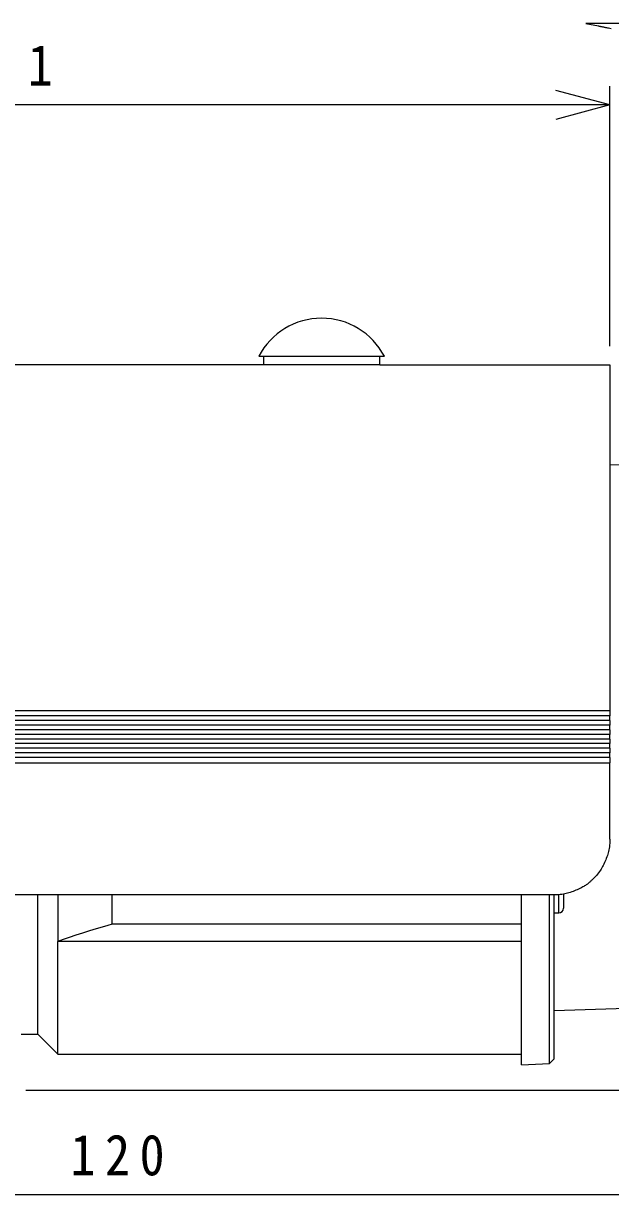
# Model space of a CAD drawing. Units: millimetres on the paper, scale 1:2. Extents: x -142 to 142, y -98 to 91.
# Drawn here: x -39.4 to -7.9, y -29.4 to 33.6 of the extents above; entities that cross this region are included whole.
import ezdxf

# ---------------------------------------------------------------- set-up
doc = ezdxf.new("R2010")
doc.units = ezdxf.units.MM
doc.layers.add('0-0_0', color=4, linetype='Continuous')
doc.styles.add('ＭＳ ゴシック', font='')
doc.styles.get('ＭＳ ゴシック').set_extended_font_data('MS Gothic')

msp = doc.modelspace()

# ---------------------------------------------------------------- linework, layer by layer
at = {"layer": '0-0_0'}
for p, q in [((-9.217, 33.598), (-8.528, 33.46)), ((9.668, 33.598), (-9.217, 33.598)), ((-7.923, 29.216), (-10.821, 29.992)), ((-7.923, 16.242), (-7.923, 30.216)), ((-7.923, 29.216), (-73.423, 29.216)), ((-7.923, 29.216), (-10.821, 28.439)), ((-20.293, 15.242), (-73.423, 15.242)), ((-26.793, 15.697), (-20.043, 15.697)), ((-26.543, 15.697), (-26.543, 15.242)), ((-20.293, 15.242), (-20.293, 15.697)), ((-20.293, 15.242), (-7.923, 15.242)), ((-7.923, 15.242), (-7.923, -3.358)), ((-5.152, 9.783), (-7.923, 9.871)), ((-7.923, -3.358), (-68.854, -3.358)), ((-7.923, -3.358), (-7.923, -3.637)), ((-7.923, -3.887), (-7.923, -3.637)), ((-7.923, -3.887), (-68.724, -3.887)), ((-7.923, -4.385), (-68.602, -4.385)), ((-7.923, -3.887), (-7.923, -4.135)), ((-7.923, -4.385), (-7.923, -4.135)), ((-7.923, -4.385), (-7.923, -4.633)), ((-7.923, -4.883), (-68.48, -4.883)), ((-7.923, -4.883), (-7.923, -4.633)), ((-7.923, -4.883), (-7.923, -5.131)), ((-7.923, -5.381), (-68.358, -5.381)), ((-7.923, -5.381), (-7.923, -5.131)), ((-7.923, -5.381), (-7.923, -5.628)), ((-7.923, -5.878), (-7.923, -5.628)), ((-7.923, -5.878), (-68.235, -5.878)), ((-68.167, -6.158), (-7.923, -6.158)), ((-7.923, -5.878), (-7.923, -6.158)), ((-7.923, -10.258), (-7.923, -6.158)), ((-10.418, -13.214), (-10.418, -13.983)), ((-10.923, -13.258), (-65.443, -13.258)), ((-38.668, -20.758), (-38.668, -13.258)), ((-37.593, -13.258), (-37.593, -15.761)), ((-34.668, -14.837), (-34.668, -13.258)), ((-12.668, -22.398), (-12.668, -13.258)), ((-11.168, -22.333), (-11.168, -13.258)), ((-10.918, -22.073), (-10.918, -13.258)), ((-10.668, -14.233), (-10.668, -13.246)), ((-10.918, -14.233), (-10.668, -14.233)), ((-12.668, -14.837), (-34.668, -14.837)), ((-37.593, -21.833), (-37.593, -15.761)), ((-12.668, -15.761), (-37.593, -15.761)), ((-10.918, -19.483), (-5.152, -19.298)), ((-39.568, -20.758), (-38.668, -20.758)), ((-38.668, -20.758), (-37.593, -21.833)), ((-37.593, -21.833), (-12.668, -21.833)), ((-12.668, -22.398), (-11.168, -22.333)), ((-11.168, -22.333), (-10.918, -22.073)), ((-39.318, -23.758), (66.856, -23.758)), ((-64.668, -29.378), (-4.668, -29.378))]:
    msp.add_line(p, q, dxfattribs=at)
for points in [[(-8.527, 33.461), (-8.52, 33.459), (-8.512, 33.458), (-8.505, 33.456), (-8.498, 33.455), (-8.491, 33.453), (-8.484, 33.452), (-8.475, 33.45), (-8.467, 33.448), (-8.457, 33.446), (-8.447, 33.444), (-8.435, 33.442), (-8.422, 33.439), (-8.407, 33.436), (-8.39, 33.433), (-8.371, 33.429), (-8.35, 33.425), (-8.325, 33.42), (-8.298, 33.415), (-8.268, 33.409), (-8.234, 33.402), (-8.195, 33.395), (-8.152, 33.387), (-8.104, 33.378), (-8.05, 33.367), (-7.989, 33.356), (-7.922, 33.343), (-7.848, 33.329)], [(-7.923, -3.637), (-68.786, -3.637), (-68.724, -3.887)], [(-7.923, -4.135), (-68.664, -4.135), (-68.602, -4.385)], [(-7.923, -4.633), (-68.541, -4.633), (-68.48, -4.883)], [(-7.923, -5.131), (-68.419, -5.131), (-68.358, -5.381)], [(-7.923, -5.628), (-68.297, -5.628), (-68.235, -5.878)], [(-7.923, -10.258), (-7.924, -10.38), (-7.929, -10.49), (-7.936, -10.59), (-7.945, -10.681), (-7.958, -10.766), (-7.973, -10.846), (-7.991, -10.922), (-8.011, -10.996), (-8.033, -11.071), (-8.058, -11.146), (-8.085, -11.223), (-8.114, -11.3), (-8.145, -11.377), (-8.177, -11.453), (-8.21, -11.529), (-8.245, -11.603), (-8.28, -11.675), (-8.316, -11.745), (-8.352, -11.812), (-8.39, -11.877), (-8.431, -11.941), (-8.476, -12.006), (-8.526, -12.073), (-8.582, -12.143), (-8.646, -12.216), (-8.719, -12.294), (-8.802, -12.379)], [(-8.802, -12.379), (-8.804, -12.382), (-8.807, -12.385), (-8.811, -12.388), (-8.815, -12.392), (-8.82, -12.397), (-8.827, -12.404), (-8.836, -12.413), (-8.847, -12.424), (-8.862, -12.438), (-8.879, -12.455), (-8.899, -12.474), (-8.921, -12.496), (-8.946, -12.519), (-8.974, -12.544), (-9.002, -12.571), (-9.033, -12.598), (-9.065, -12.625), (-9.098, -12.652), (-9.131, -12.679), (-9.166, -12.705), (-9.203, -12.731), (-9.241, -12.758), (-9.283, -12.784), (-9.327, -12.811), (-9.375, -12.838), (-9.427, -12.866), (-9.484, -12.895), (-9.545, -12.924), (-9.61, -12.954), (-9.679, -12.985), (-9.75, -13.015), (-9.824, -13.045), (-9.899, -13.073), (-9.974, -13.101), (-10.05, -13.127), (-10.124, -13.151), (-10.197, -13.173), (-10.271, -13.192), (-10.346, -13.209)], [(-10.346, -13.209), (-10.424, -13.224), (-10.507, -13.236), (-10.597, -13.245), (-10.695, -13.252), (-10.803, -13.256), (-10.923, -13.258)], [(-34.668, -14.837), (-34.91, -14.907), (-35.204, -14.993), (-35.537, -15.093), (-35.895, -15.203), (-36.264, -15.318), (-36.632, -15.435), (-36.985, -15.551), (-37.31, -15.66), (-37.593, -15.761)]]:
    msp.add_lwpolyline(points, dxfattribs=at)
for centre, radius, start, end in [((-23.418, 13.947), 3.802, 27.40758, 152.59242), ((-10.668, -13.983), 0.25, 270, 0)]:
    msp.add_arc(centre, radius, start, end, dxfattribs=at)

# ---------------------------------------------------------------- texts
at = {"layer": '0-0_0', "char_height": 2.199, "attachment_point": 7, "style": 'ＭＳ ゴシック'}
for s, insert in [('\\T1.38;\\W0.9;131', (-42.923, 30.216)), ('\\T1.38;\\W0.9;120', (-36.918, -28.378))]:
    msp.add_mtext(s, dxfattribs=dict(at, insert=insert))

doc.saveas('drawing.dxf')
